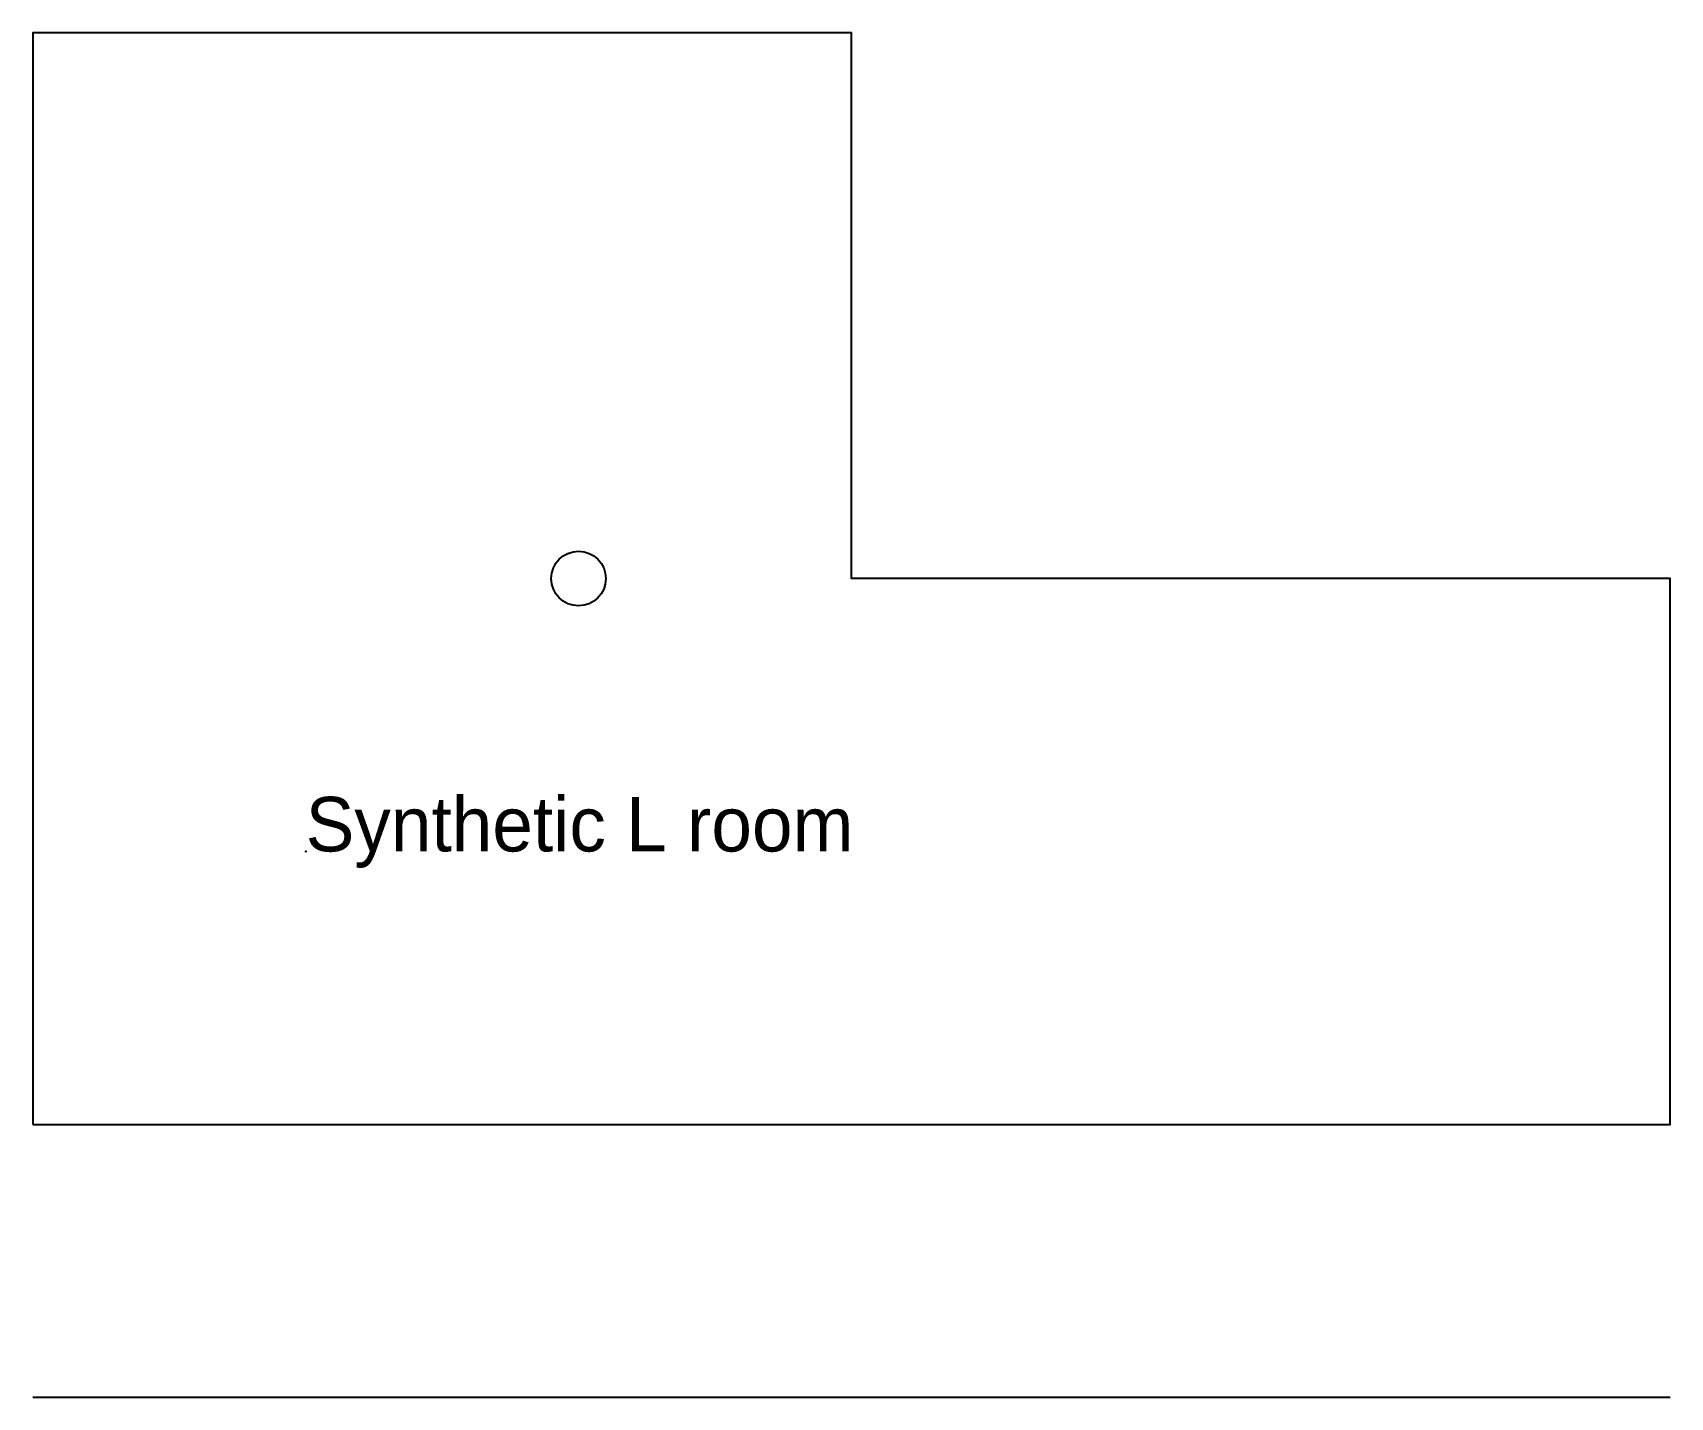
# Model space of a CAD drawing. Header units: millimetres. Extents: x 0 to 6000, y -1000 to 4000.
import ezdxf

# ---------------------------------------------------------------- set-up
doc = ezdxf.new("R2010")
doc.units = ezdxf.units.MM
doc.layers.add('DIM_CHECK', color=7, linetype='Continuous')
doc.layers.add('ROOM_BOUNDARY', color=7, linetype='Continuous')

# ---------------------------------------------------------------- blocks, each defined once
blk = doc.blocks.new('UNRESOLVED_SYMBOL')
blk.add_circle((0, 0), 100)

msp = doc.modelspace()

# ---------------------------------------------------------------- linework, layer by layer
msp.add_point((1000, 1000))
at = {"layer": 'DIM_CHECK'}
msp.add_line((0, -1000), (6000, -1000), dxfattribs=at)
at = {"layer": 'ROOM_BOUNDARY'}
msp.add_lwpolyline([(0, 0), (6000, 0), (6000, 2000), (3000, 2000), (3000, 4000), (0, 4000)], close=True, dxfattribs=at)

# ---------------------------------------------------------------- block references
at = {"rotation": 30}
msp.add_blockref('UNRESOLVED_SYMBOL', (2000, 2000), dxfattribs=at)

# ---------------------------------------------------------------- texts
msp.add_text('Synthetic L room', height=200).set_placement((1000, 1000))

doc.saveas('drawing.dxf')
